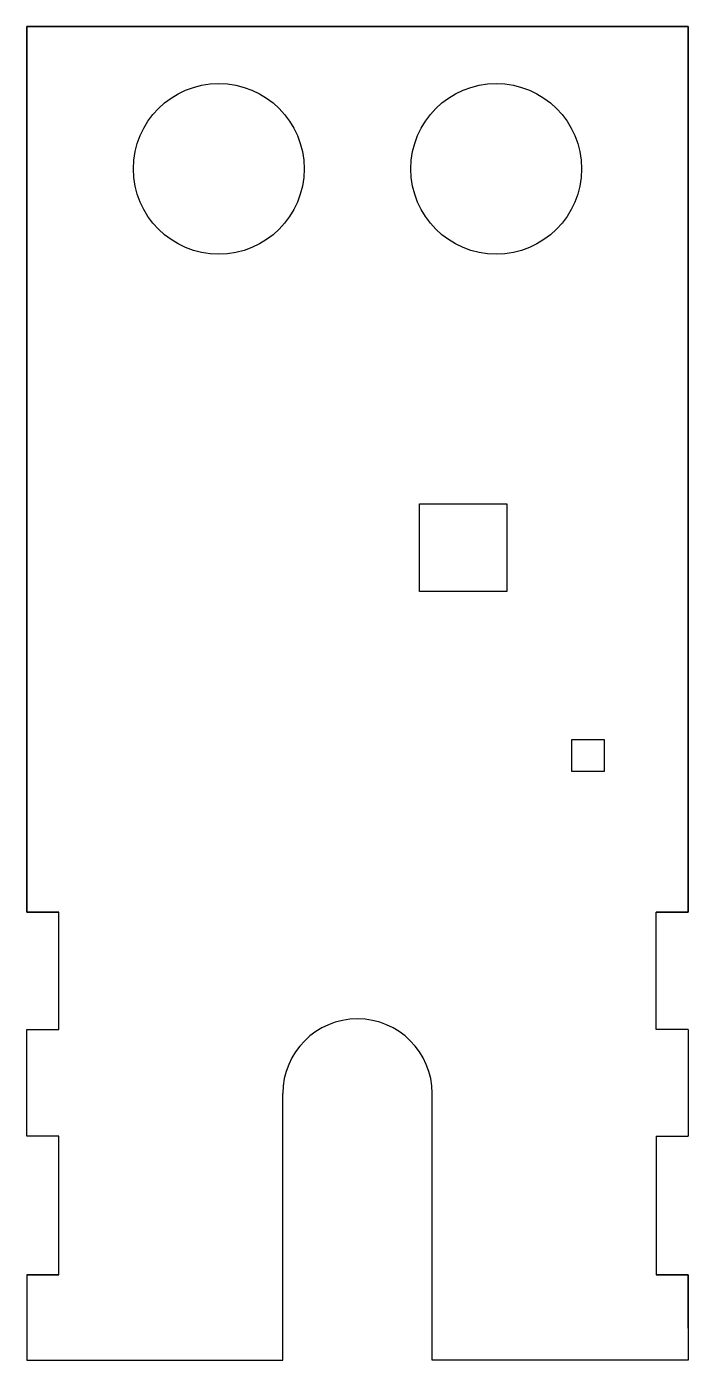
# Model space of a CAD drawing. Header units: millimetres. Extents: x -31 to 31, y -2 to 123.
import ezdxf

# ---------------------------------------------------------------- set-up
doc = ezdxf.new("R2010")
doc.units = ezdxf.units.MM
doc.layers.get('0').update_dxf_attribs({"linetype": 'CONTINUOUS'})

msp = doc.modelspace()

# ---------------------------------------------------------------- linework, layer by layer
for p, q in [((31, 123.33), (-31, 123.33)), ((-31, 123.33), (-31, 40.33)), ((-31, 123.33), (31, 123.33)), ((-31, 40.33), (-31, 123.33)), ((31, 40.33), (31, 123.33)), ((31, 123.33), (31, 40.33)), ((-31, 40.33), (-28, 40.33)), ((-28, 40.33), (-31, 40.33)), ((-28, 29.33), (-28, 40.33)), ((28, 40.33), (31, 40.33)), ((31, 40.33), (28, 40.33)), ((28, 29.33), (28, 40.33)), ((-31, 19.33), (-31, 29.33)), ((-31, 29.33), (-28, 29.33)), ((31, 29.33), (28, 29.33)), ((31, 29.33), (31, 19.33)), ((-7, -1.67), (-7, 23.33)), ((7, -1.67), (7, 23.33)), ((-28, 19.33), (-31, 19.33)), ((-28, 6.33), (-28, 19.33)), ((28, 19.33), (28, 6.33)), ((28, 19.33), (31, 19.33)), ((-28, 6.33), (-31, 6.33)), ((-31, 6.33), (-31, 1.33)), ((-31, 6.33), (-28, 6.33)), ((-31, 6.33), (-31, -1.67)), ((31, 6.33), (28, 6.33)), ((28, 6.33), (31, 6.33)), ((31, 1.33), (31, 6.33)), ((31, 6.33), (31, -1.67)), ((-31, -1.67), (-7, -1.67)), ((31, -1.67), (7, -1.67))]:
    msp.add_line(p, q)
for points in [[(14, 78.6), (14, 70.4), (5.8, 70.4), (5.8, 78.6)], [(23.1, 56.5), (23.1, 53.5), (20.1, 53.5), (20.1, 56.5)]]:
    msp.add_lwpolyline(points, close=True)
for centre in [(-13, 110), (13, 110)]:
    msp.add_circle(centre, 8)
msp.add_arc((0, 23.33), 7, 0, 180)

doc.saveas('drawing.dxf')
